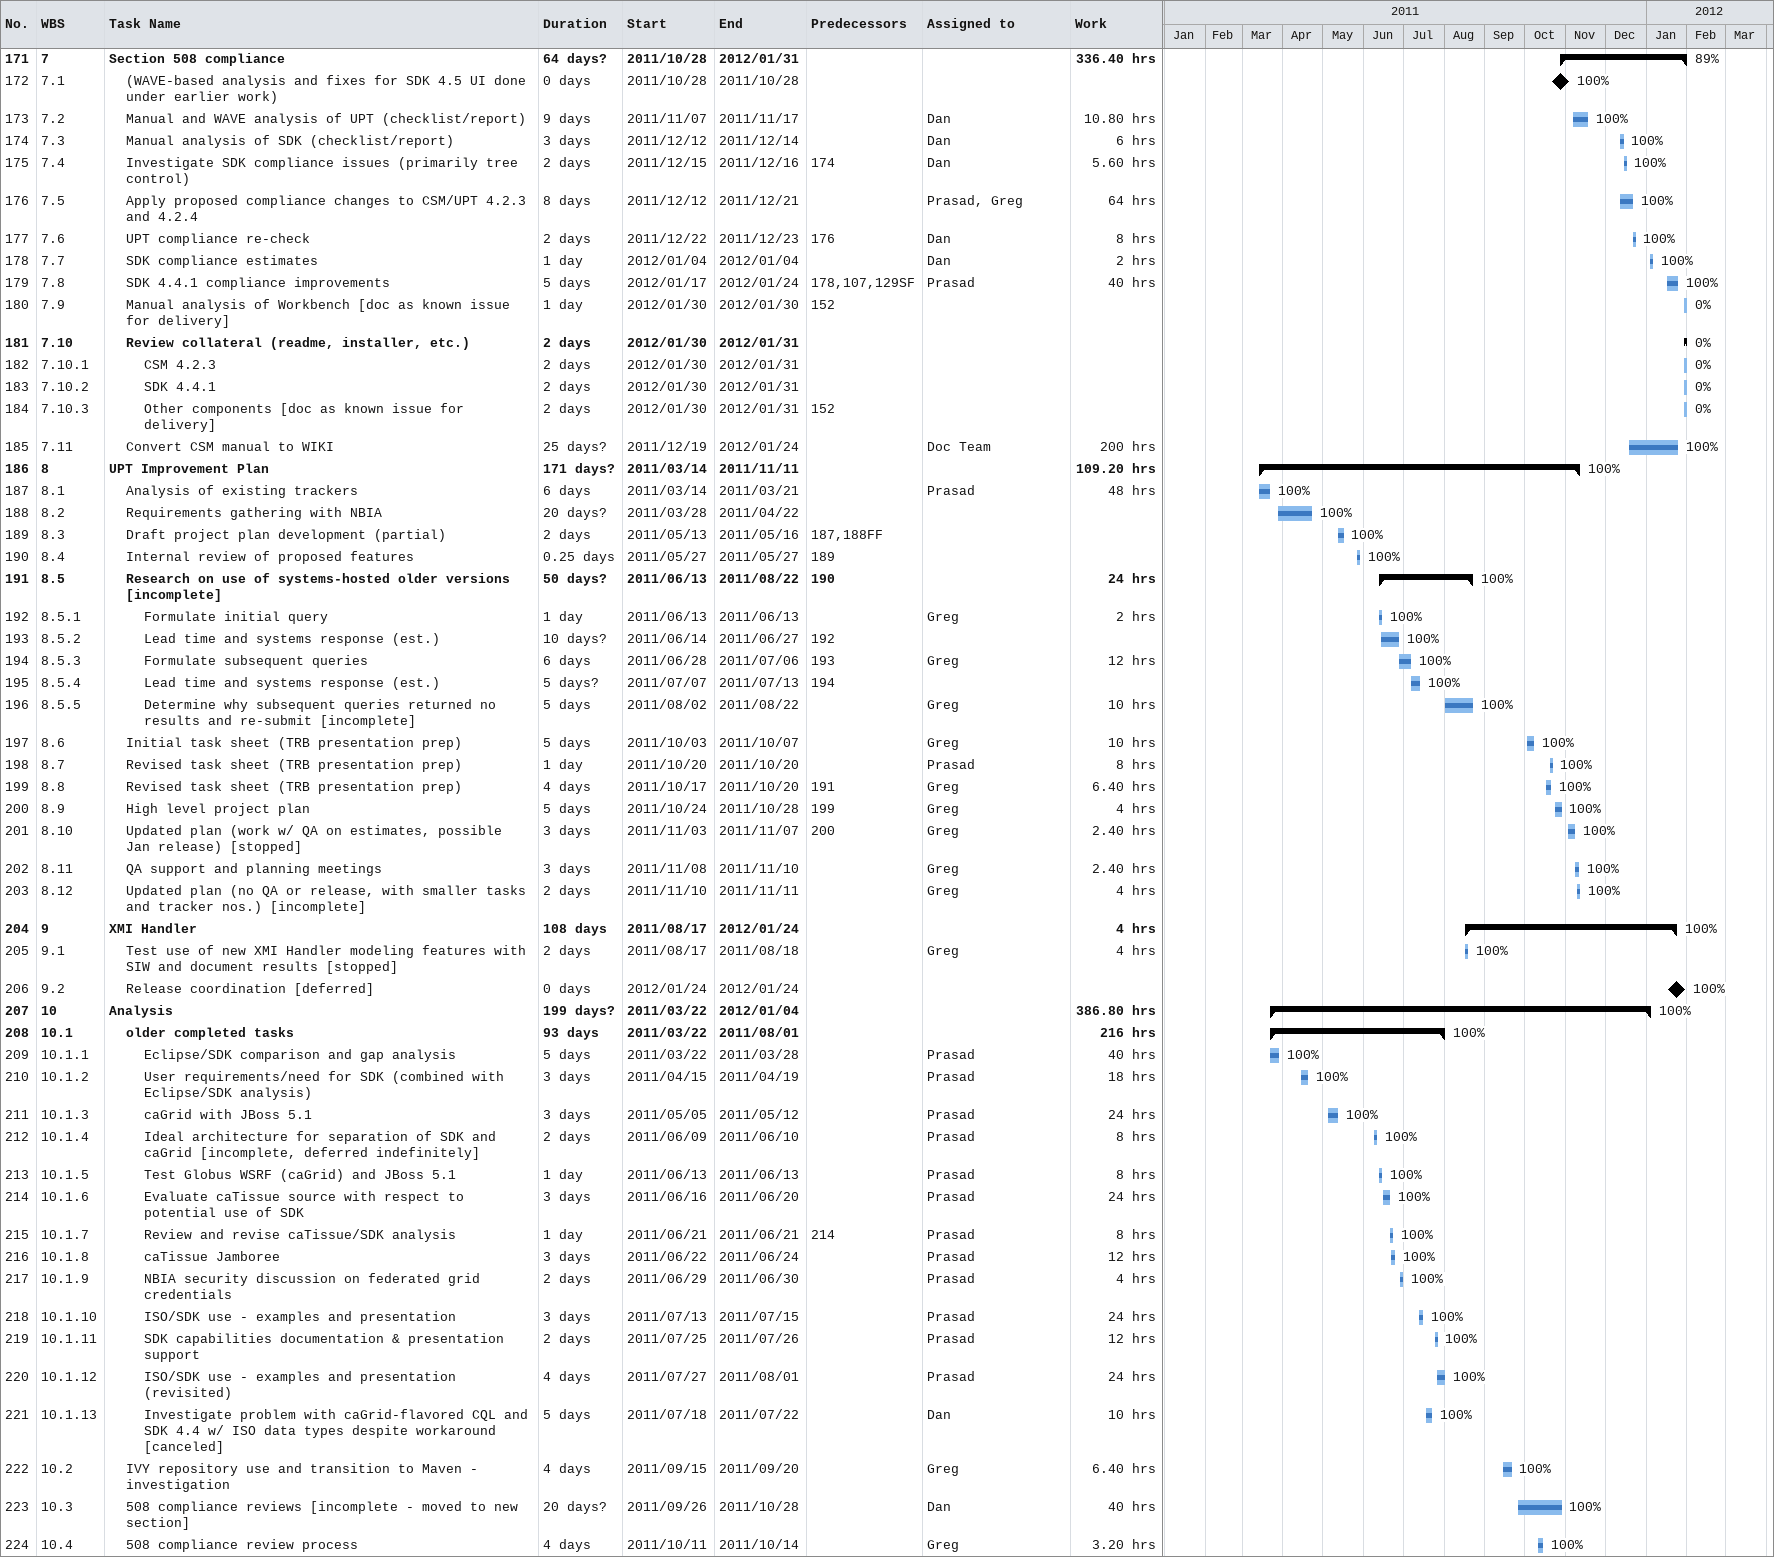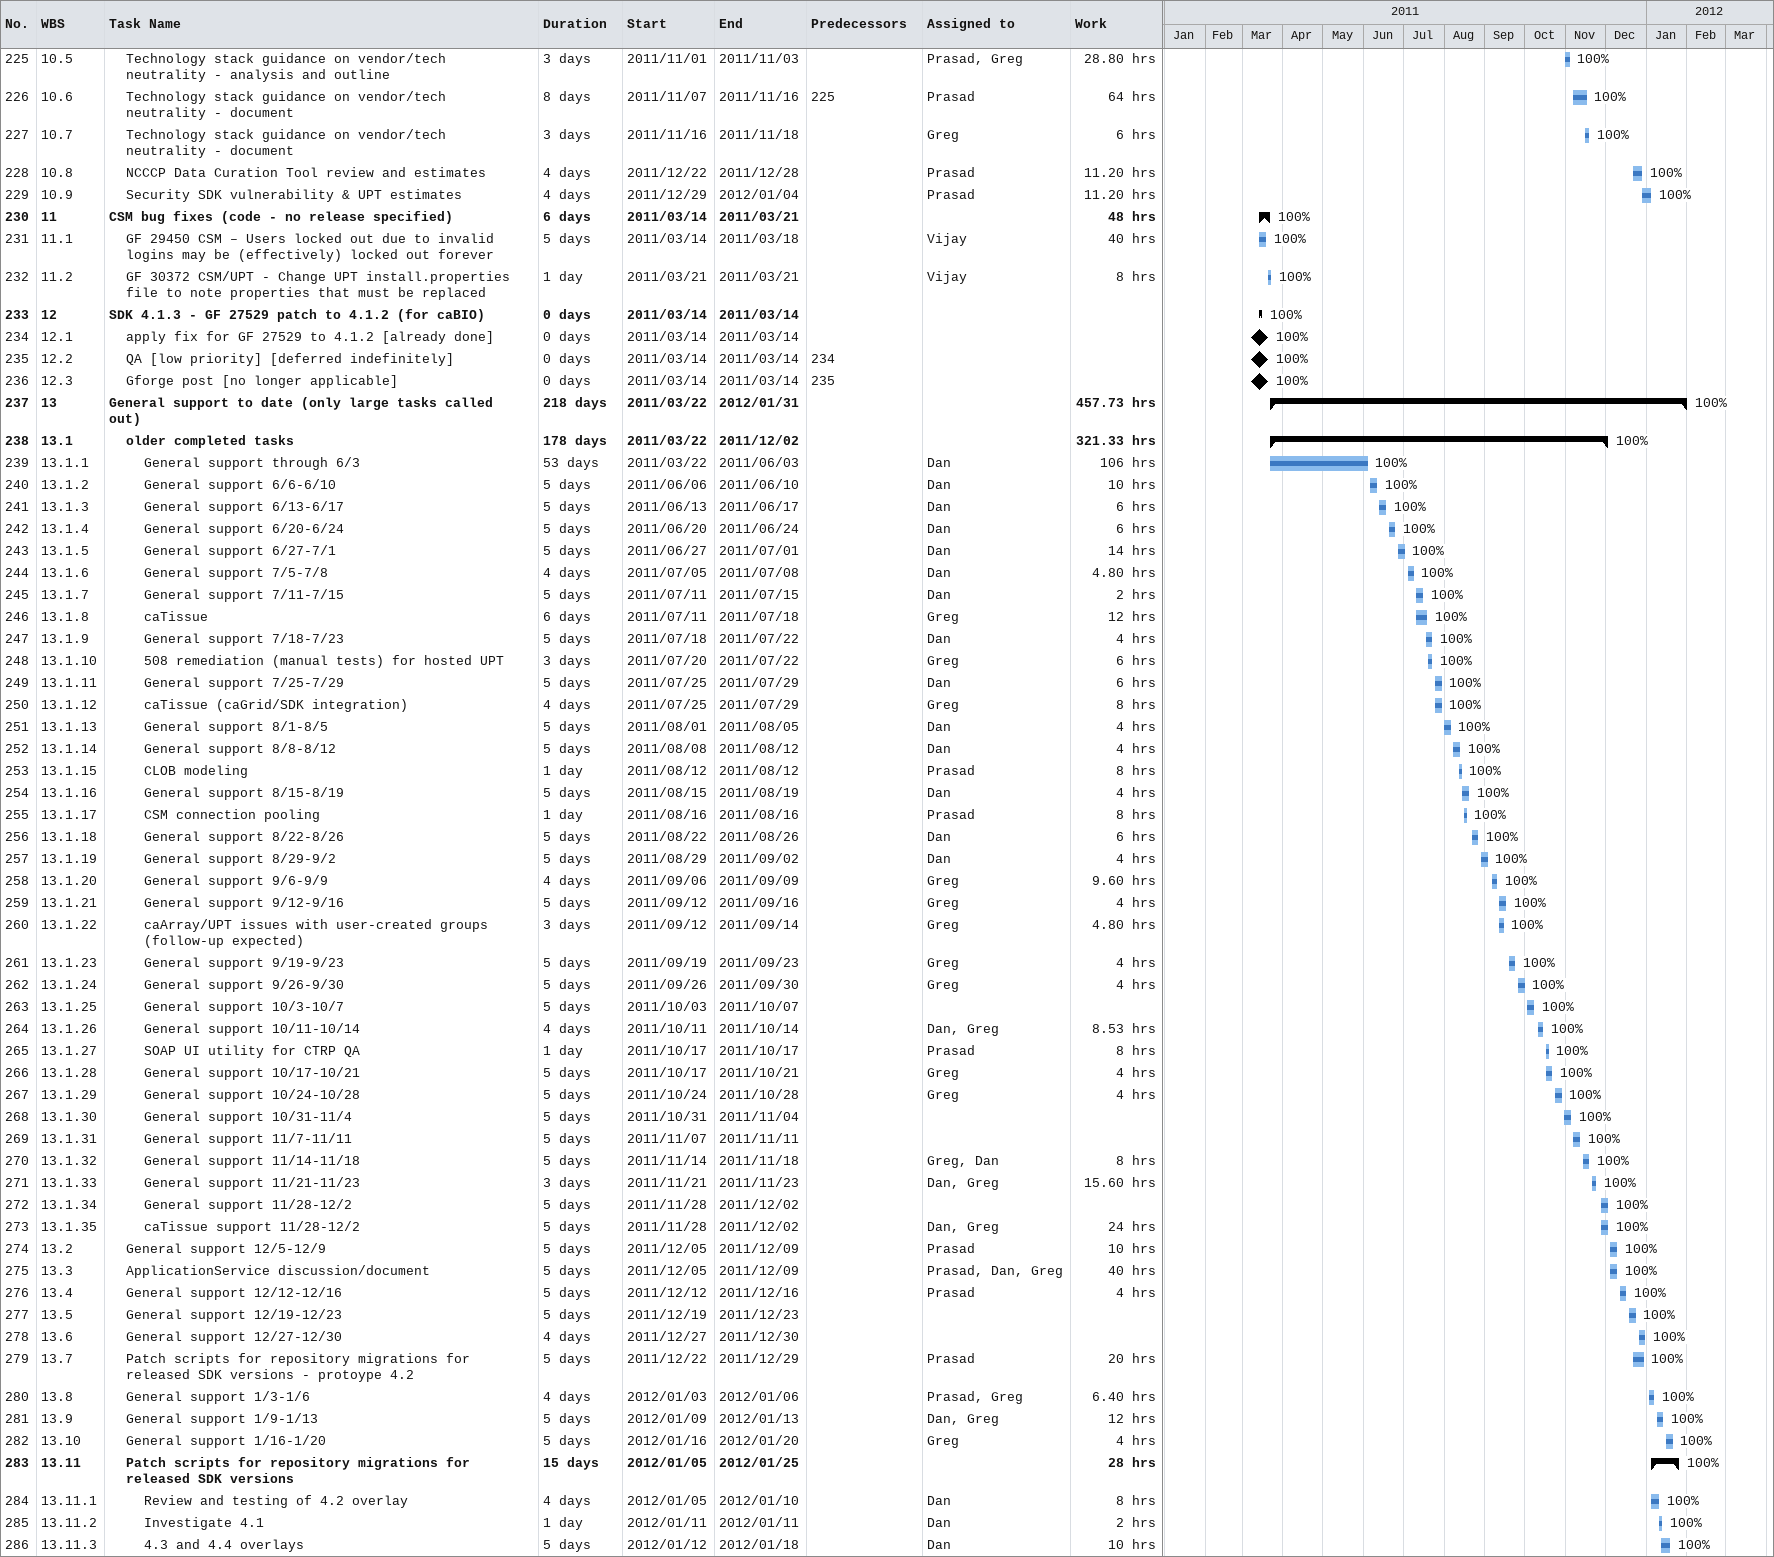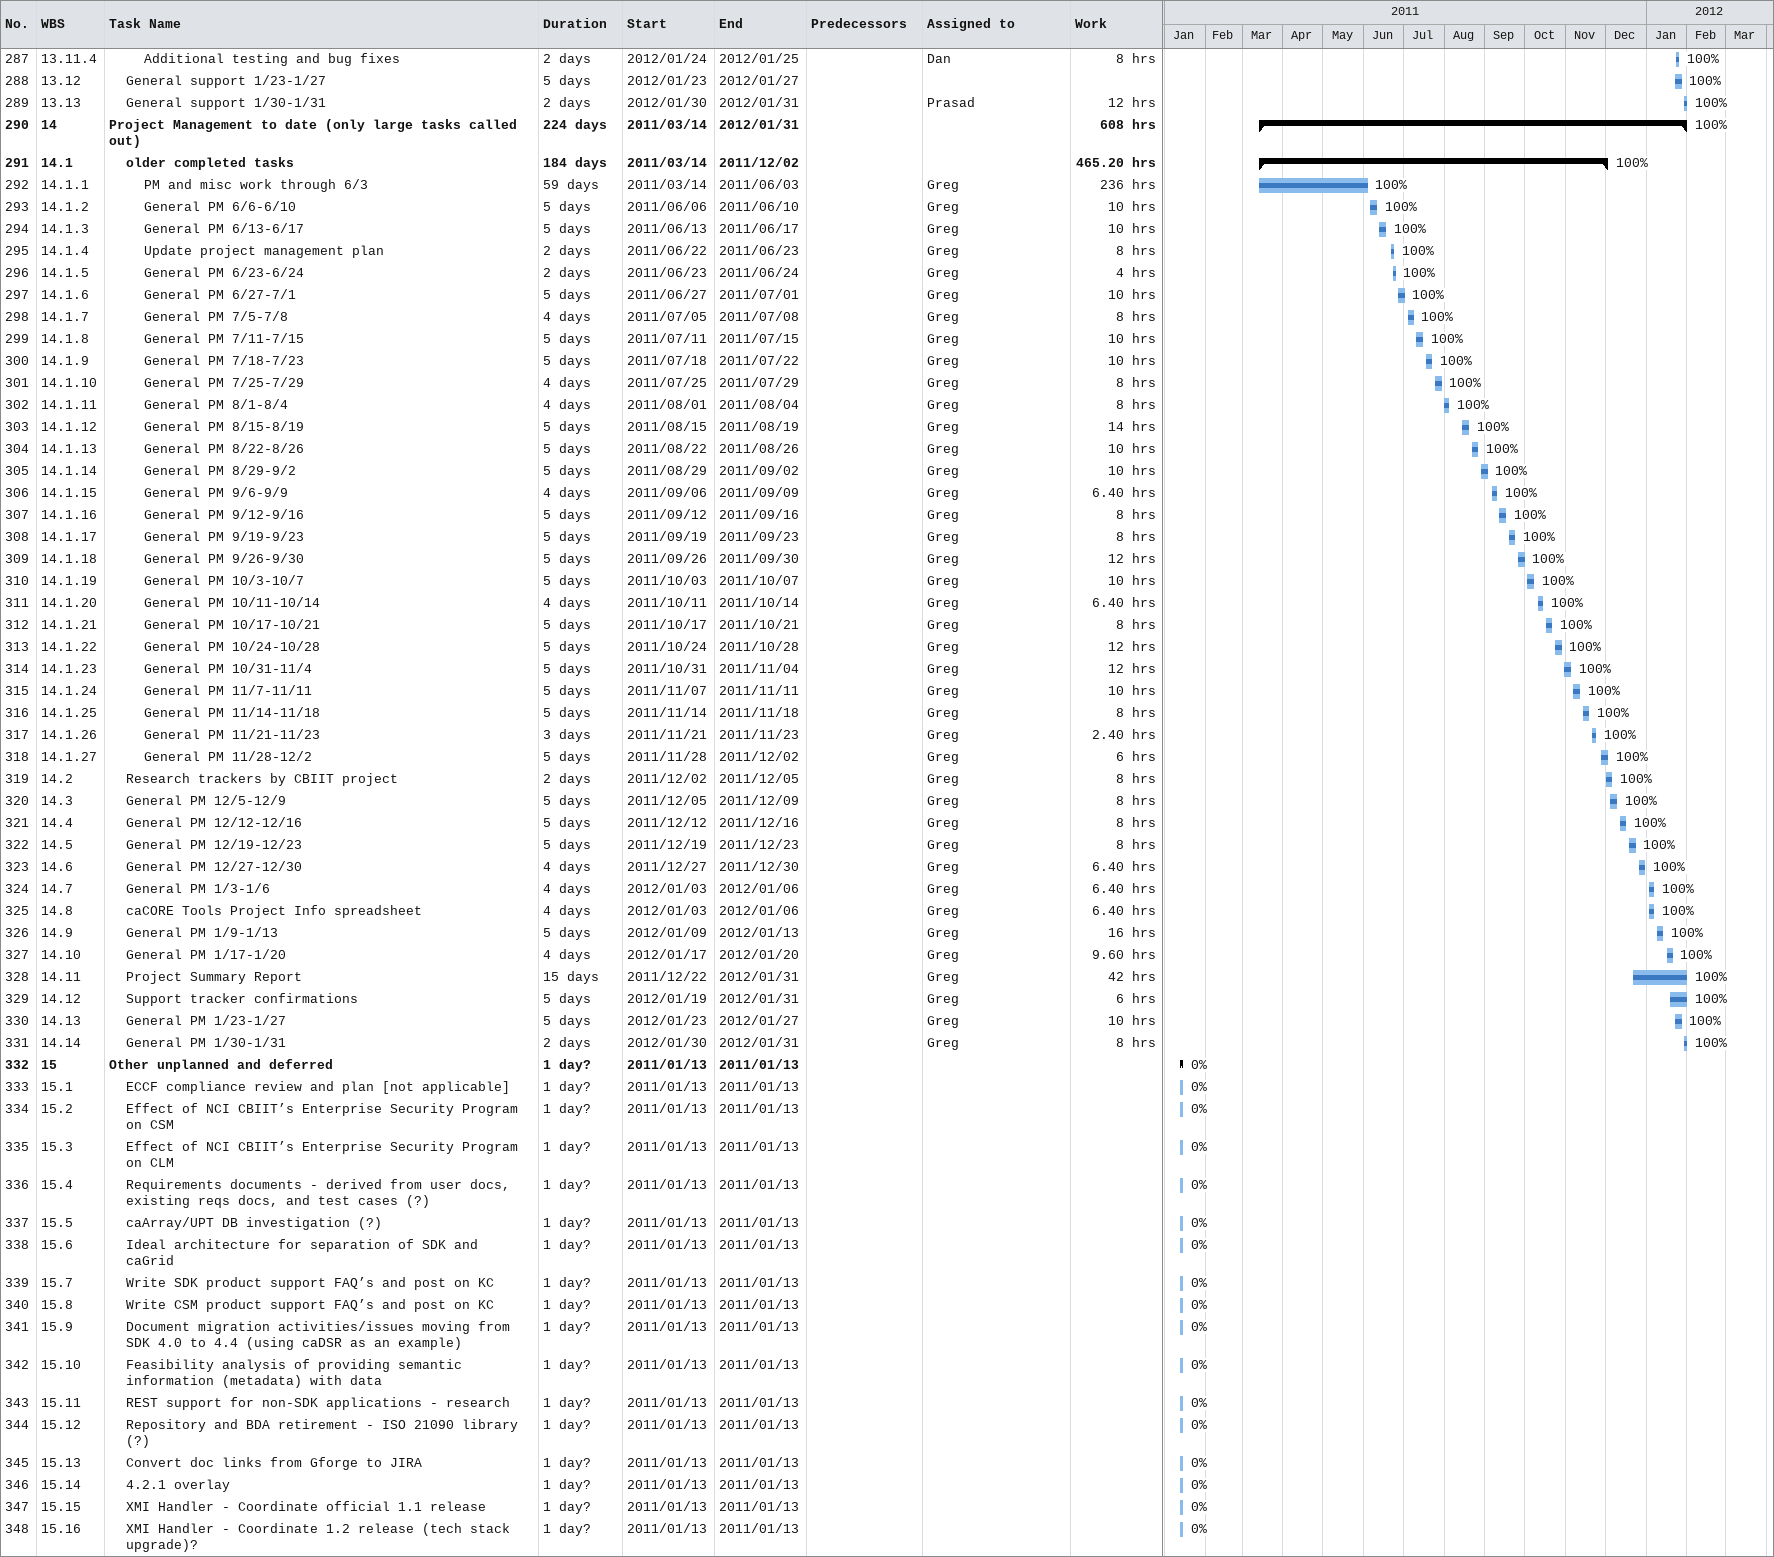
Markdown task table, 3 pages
| ID | WBS | Task | Duration | Start | Finish | Predecessors | Resources | % complete | Work (h) |
|---|---|---|---|---|---|---|---|---|---|
| 171 | 7 | **Section 508 compliance** | 64d? | 2011-10-28 | 2012-01-31 |  |  | 89 | 336.40 |
| 172 | 7.1 | (WAVE-based analysis and fixes for SDK 4.5 UI done under earlier work) | 0d | 2011-10-28 | 2011-10-28 |  |  | 100 |  |
| 173 | 7.2 | Manual and WAVE analysis of UPT (checklist/report) | 9d | 2011-11-07 | 2011-11-17 |  | Dan | 100 | 10.80 |
| 174 | 7.3 | Manual analysis of SDK (checklist/report) | 3d | 2011-12-12 | 2011-12-14 |  | Dan | 100 | 6 |
| 175 | 7.4 | Investigate SDK compliance issues (primarily tree control) | 2d | 2011-12-15 | 2011-12-16 | 174 | Dan | 100 | 5.60 |
| 176 | 7.5 | Apply proposed compliance changes to CSM/UPT 4.2.3 and 4.2.4 | 8d | 2011-12-12 | 2011-12-21 |  | Prasad, Greg | 100 | 64 |
| 177 | 7.6 | UPT compliance re-check | 2d | 2011-12-22 | 2011-12-23 | 176 | Dan | 100 | 8 |
| 178 | 7.7 | SDK compliance estimates | 1d | 2012-01-04 | 2012-01-04 |  | Dan | 100 | 2 |
| 179 | 7.8 | SDK 4.4.1 compliance improvements | 5d | 2012-01-17 | 2012-01-24 | 178, 107, 129SF | Prasad | 100 | 40 |
| 180 | 7.9 | Manual analysis of Workbench [doc as known issue for delivery] | 1d | 2012-01-30 | 2012-01-30 | 152 |  | 0 |  |
| 181 | 7.10 | **Review collateral (readme, installer, etc.)** | 2d | 2012-01-30 | 2012-01-31 |  |  | 0 |  |
| 182 | 7.10.1 | CSM 4.2.3 | 2d | 2012-01-30 | 2012-01-31 |  |  | 0 |  |
| 183 | 7.10.2 | SDK 4.4.1 | 2d | 2012-01-30 | 2012-01-31 |  |  | 0 |  |
| 184 | 7.10.3 | Other components [doc as known issue for delivery] | 2d | 2012-01-30 | 2012-01-31 | 152 |  | 0 |  |
| 185 | 7.11 | Convert CSM manual to WIKI | 25d? | 2011-12-19 | 2012-01-24 |  | Doc Team | 100 | 200 |
| 186 | 8 | **UPT Improvement Plan** | 171d? | 2011-03-14 | 2011-11-11 |  |  | 100 | 109.20 |
| 187 | 8.1 | Analysis of existing trackers | 6d | 2011-03-14 | 2011-03-21 |  | Prasad | 100 | 48 |
| 188 | 8.2 | Requirements gathering with NBIA | 20d? | 2011-03-28 | 2011-04-22 |  |  | 100 |  |
| 189 | 8.3 | Draft project plan development (partial) | 2d | 2011-05-13 | 2011-05-16 | 187, 188FF |  | 100 |  |
| 190 | 8.4 | Internal review of proposed features | 0.25d | 2011-05-27 | 2011-05-27 | 189 |  | 100 |  |
| 191 | 8.5 | **Research on use of systems-hosted older versions [incomplete]** | 50d? | 2011-06-13 | 2011-08-22 | 190 |  | 100 | 24 |
| 192 | 8.5.1 | Formulate initial query | 1d | 2011-06-13 | 2011-06-13 |  | Greg | 100 | 2 |
| 193 | 8.5.2 | Lead time and systems response (est.) | 10d? | 2011-06-14 | 2011-06-27 | 192 |  | 100 |  |
| 194 | 8.5.3 | Formulate subsequent queries | 6d | 2011-06-28 | 2011-07-06 | 193 | Greg | 100 | 12 |
| 195 | 8.5.4 | Lead time and systems response (est.) | 5d? | 2011-07-07 | 2011-07-13 | 194 |  | 100 |  |
| 196 | 8.5.5 | Determine why subsequent queries returned no results and re-submit [incomplete] | 5d | 2011-08-02 | 2011-08-22 |  | Greg | 100 | 10 |
| 197 | 8.6 | Initial task sheet (TRB presentation prep) | 5d | 2011-10-03 | 2011-10-07 |  | Greg | 100 | 10 |
| 198 | 8.7 | Revised task sheet (TRB presentation prep) | 1d | 2011-10-20 | 2011-10-20 |  | Prasad | 100 | 8 |
| 199 | 8.8 | Revised task sheet (TRB presentation prep) | 4d | 2011-10-17 | 2011-10-20 | 191 | Greg | 100 | 6.40 |
| 200 | 8.9 | High level project plan | 5d | 2011-10-24 | 2011-10-28 | 199 | Greg | 100 | 4 |
| 201 | 8.10 | Updated plan (work w/ QA on estimates, possible Jan release) [stopped] | 3d | 2011-11-03 | 2011-11-07 | 200 | Greg | 100 | 2.40 |
| 202 | 8.11 | QA support and planning meetings | 3d | 2011-11-08 | 2011-11-10 |  | Greg | 100 | 2.40 |
| 203 | 8.12 | Updated plan (no QA or release, with smaller tasks and tracker nos.) [incomplete] | 2d | 2011-11-10 | 2011-11-11 |  | Greg | 100 | 4 |
| 204 | 9 | **XMI Handler** | 108d | 2011-08-17 | 2012-01-24 |  |  | 100 | 4 |
| 205 | 9.1 | Test use of new XMI Handler modeling features with SIW and document results [stopped] | 2d | 2011-08-17 | 2011-08-18 |  | Greg | 100 | 4 |
| 206 | 9.2 | Release coordination [deferred] | 0d | 2012-01-24 | 2012-01-24 |  |  | 100 |  |
| 207 | 10 | **Analysis** | 199d? | 2011-03-22 | 2012-01-04 |  |  | 100 | 386.80 |
| 208 | 10.1 | **older completed tasks** | 93d | 2011-03-22 | 2011-08-01 |  |  | 100 | 216 |
| 209 | 10.1.1 | Eclipse/SDK comparison and gap analysis | 5d | 2011-03-22 | 2011-03-28 |  | Prasad | 100 | 40 |
| 210 | 10.1.2 | User requirements/need for SDK (combined with Eclipse/SDK analysis) | 3d | 2011-04-15 | 2011-04-19 |  | Prasad | 100 | 18 |
| 211 | 10.1.3 | caGrid with JBoss 5.1 | 3d | 2011-05-05 | 2011-05-12 |  | Prasad | 100 | 24 |
| 212 | 10.1.4 | Ideal architecture for separation of SDK and caGrid [incomplete, deferred indefinitely] | 2d | 2011-06-09 | 2011-06-10 |  | Prasad | 100 | 8 |
| 213 | 10.1.5 | Test Globus WSRF (caGrid) and JBoss 5.1 | 1d | 2011-06-13 | 2011-06-13 |  | Prasad | 100 | 8 |
| 214 | 10.1.6 | Evaluate caTissue source with respect to potential use of SDK | 3d | 2011-06-16 | 2011-06-20 |  | Prasad | 100 | 24 |
| 215 | 10.1.7 | Review and revise caTissue/SDK analysis | 1d | 2011-06-21 | 2011-06-21 | 214 | Prasad | 100 | 8 |
| 216 | 10.1.8 | caTissue Jamboree | 3d | 2011-06-22 | 2011-06-24 |  | Prasad | 100 | 12 |
| 217 | 10.1.9 | NBIA security discussion on federated grid credentials | 2d | 2011-06-29 | 2011-06-30 |  | Prasad | 100 | 4 |
| 218 | 10.1.10 | ISO/SDK use - examples and presentation | 3d | 2011-07-13 | 2011-07-15 |  | Prasad | 100 | 24 |
| 219 | 10.1.11 | SDK capabilities documentation & presentation support | 2d | 2011-07-25 | 2011-07-26 |  | Prasad | 100 | 12 |
| 220 | 10.1.12 | ISO/SDK use - examples and presentation (revisited) | 4d | 2011-07-27 | 2011-08-01 |  | Prasad | 100 | 24 |
| 221 | 10.1.13 | Investigate problem with caGrid-flavored CQL and SDK 4.4 w/ ISO data types despite workaround [canceled] | 5d | 2011-07-18 | 2011-07-22 |  | Dan | 100 | 10 |
| 222 | 10.2 | IVY repository use and transition to Maven - investigation | 4d | 2011-09-15 | 2011-09-20 |  | Greg | 100 | 6.40 |
| 223 | 10.3 | 508 compliance reviews [incomplete - moved to new section] | 20d? | 2011-09-26 | 2011-10-28 |  | Dan | 100 | 40 |
| 224 | 10.4 | 508 compliance review process | 4d | 2011-10-11 | 2011-10-14 |  | Greg | 100 | 3.20 |
| 225 | 10.5 | Technology stack guidance on vendor/tech neutrality - analysis and outline | 3d | 2011-11-01 | 2011-11-03 |  | Prasad, Greg | 100 | 28.80 |
| 226 | 10.6 | Technology stack guidance on vendor/tech neutrality - document | 8d | 2011-11-07 | 2011-11-16 | 225 | Prasad | 100 | 64 |
| 227 | 10.7 | Technology stack guidance on vendor/tech neutrality - document | 3d | 2011-11-16 | 2011-11-18 |  | Greg | 100 | 6 |
| 228 | 10.8 | NCCCP Data Curation Tool review and estimates | 4d | 2011-12-22 | 2011-12-28 |  | Prasad | 100 | 11.20 |
| 229 | 10.9 | Security SDK vulnerability & UPT estimates | 4d | 2011-12-29 | 2012-01-04 |  | Prasad | 100 | 11.20 |
| 230 | 11 | **CSM bug fixes (code - no release specified)** | 6d | 2011-03-14 | 2011-03-21 |  |  | 100 | 48 |
| 231 | 11.1 | GF 29450 CSM – Users locked out due to invalid logins may be (effectively) locked out forever | 5d | 2011-03-14 | 2011-03-18 |  | Vijay | 100 | 40 |
| 232 | 11.2 | GF 30372 CSM/UPT - Change UPT install.properties file to note properties that must be replaced | 1d | 2011-03-21 | 2011-03-21 |  | Vijay | 100 | 8 |
| 233 | 12 | **SDK 4.1.3 - GF 27529 patch to 4.1.2 (for caBIO)** | 0d | 2011-03-14 | 2011-03-14 |  |  | 100 |  |
| 234 | 12.1 | apply fix for GF 27529 to 4.1.2 [already done] | 0d | 2011-03-14 | 2011-03-14 |  |  | 100 |  |
| 235 | 12.2 | QA [low priority] [deferred indefinitely] | 0d | 2011-03-14 | 2011-03-14 | 234 |  | 100 |  |
| 236 | 12.3 | Gforge post [no longer applicable] | 0d | 2011-03-14 | 2011-03-14 | 235 |  | 100 |  |
| 237 | 13 | **General support to date (only large tasks called out)** | 218d | 2011-03-22 | 2012-01-31 |  |  | 100 | 457.73 |
| 238 | 13.1 | **older completed tasks** | 178d | 2011-03-22 | 2011-12-02 |  |  | 100 | 321.33 |
| 239 | 13.1.1 | General support through 6/3 | 53d | 2011-03-22 | 2011-06-03 |  | Dan | 100 | 106 |
| 240 | 13.1.2 | General support 6/6-6/10 | 5d | 2011-06-06 | 2011-06-10 |  | Dan | 100 | 10 |
| 241 | 13.1.3 | General support 6/13-6/17 | 5d | 2011-06-13 | 2011-06-17 |  | Dan | 100 | 6 |
| 242 | 13.1.4 | General support 6/20-6/24 | 5d | 2011-06-20 | 2011-06-24 |  | Dan | 100 | 6 |
| 243 | 13.1.5 | General support 6/27-7/1 | 5d | 2011-06-27 | 2011-07-01 |  | Dan | 100 | 14 |
| 244 | 13.1.6 | General support 7/5-7/8 | 4d | 2011-07-05 | 2011-07-08 |  | Dan | 100 | 4.80 |
| 245 | 13.1.7 | General support 7/11-7/15 | 5d | 2011-07-11 | 2011-07-15 |  | Dan | 100 | 2 |
| 246 | 13.1.8 | caTissue | 6d | 2011-07-11 | 2011-07-18 |  | Greg | 100 | 12 |
| 247 | 13.1.9 | General support 7/18-7/23 | 5d | 2011-07-18 | 2011-07-22 |  | Dan | 100 | 4 |
| 248 | 13.1.10 | 508 remediation (manual tests) for hosted UPT | 3d | 2011-07-20 | 2011-07-22 |  | Greg | 100 | 6 |
| 249 | 13.1.11 | General support 7/25-7/29 | 5d | 2011-07-25 | 2011-07-29 |  | Dan | 100 | 6 |
| 250 | 13.1.12 | caTissue (caGrid/SDK integration) | 4d | 2011-07-25 | 2011-07-29 |  | Greg | 100 | 8 |
| 251 | 13.1.13 | General support 8/1-8/5 | 5d | 2011-08-01 | 2011-08-05 |  | Dan | 100 | 4 |
| 252 | 13.1.14 | General support 8/8-8/12 | 5d | 2011-08-08 | 2011-08-12 |  | Dan | 100 | 4 |
| 253 | 13.1.15 | CLOB modeling | 1d | 2011-08-12 | 2011-08-12 |  | Prasad | 100 | 8 |
| 254 | 13.1.16 | General support 8/15-8/19 | 5d | 2011-08-15 | 2011-08-19 |  | Dan | 100 | 4 |
| 255 | 13.1.17 | CSM connection pooling | 1d | 2011-08-16 | 2011-08-16 |  | Prasad | 100 | 8 |
| 256 | 13.1.18 | General support 8/22-8/26 | 5d | 2011-08-22 | 2011-08-26 |  | Dan | 100 | 6 |
| 257 | 13.1.19 | General support 8/29-9/2 | 5d | 2011-08-29 | 2011-09-02 |  | Dan | 100 | 4 |
| 258 | 13.1.20 | General support 9/6-9/9 | 4d | 2011-09-06 | 2011-09-09 |  | Greg | 100 | 9.60 |
| 259 | 13.1.21 | General support 9/12-9/16 | 5d | 2011-09-12 | 2011-09-16 |  | Greg | 100 | 4 |
| 260 | 13.1.22 | caArray/UPT issues with user-created groups (follow-up expected) | 3d | 2011-09-12 | 2011-09-14 |  | Greg | 100 | 4.80 |
| 261 | 13.1.23 | General support 9/19-9/23 | 5d | 2011-09-19 | 2011-09-23 |  | Greg | 100 | 4 |
| 262 | 13.1.24 | General support 9/26-9/30 | 5d | 2011-09-26 | 2011-09-30 |  | Greg | 100 | 4 |
| 263 | 13.1.25 | General support 10/3-10/7 | 5d | 2011-10-03 | 2011-10-07 |  |  | 100 |  |
| 264 | 13.1.26 | General support 10/11-10/14 | 4d | 2011-10-11 | 2011-10-14 |  | Dan, Greg | 100 | 8.53 |
| 265 | 13.1.27 | SOAP UI utility for CTRP QA | 1d | 2011-10-17 | 2011-10-17 |  | Prasad | 100 | 8 |
| 266 | 13.1.28 | General support 10/17-10/21 | 5d | 2011-10-17 | 2011-10-21 |  | Greg | 100 | 4 |
| 267 | 13.1.29 | General support 10/24-10/28 | 5d | 2011-10-24 | 2011-10-28 |  | Greg | 100 | 4 |
| 268 | 13.1.30 | General support 10/31-11/4 | 5d | 2011-10-31 | 2011-11-04 |  |  | 100 |  |
| 269 | 13.1.31 | General support 11/7-11/11 | 5d | 2011-11-07 | 2011-11-11 |  |  | 100 |  |
| 270 | 13.1.32 | General support 11/14-11/18 | 5d | 2011-11-14 | 2011-11-18 |  | Greg, Dan | 100 | 8 |
| 271 | 13.1.33 | General support 11/21-11/23 | 3d | 2011-11-21 | 2011-11-23 |  | Dan, Greg | 100 | 15.60 |
| 272 | 13.1.34 | General support 11/28-12/2 | 5d | 2011-11-28 | 2011-12-02 |  |  | 100 |  |
| 273 | 13.1.35 | caTissue support 11/28-12/2 | 5d | 2011-11-28 | 2011-12-02 |  | Dan, Greg | 100 | 24 |
| 274 | 13.2 | General support 12/5-12/9 | 5d | 2011-12-05 | 2011-12-09 |  | Prasad | 100 | 10 |
| 275 | 13.3 | ApplicationService discussion/document | 5d | 2011-12-05 | 2011-12-09 |  | Prasad, Dan, Greg | 100 | 40 |
| 276 | 13.4 | General support 12/12-12/16 | 5d | 2011-12-12 | 2011-12-16 |  | Prasad | 100 | 4 |
| 277 | 13.5 | General support 12/19-12/23 | 5d | 2011-12-19 | 2011-12-23 |  |  | 100 |  |
| 278 | 13.6 | General support 12/27-12/30 | 4d | 2011-12-27 | 2011-12-30 |  |  | 100 |  |
| 279 | 13.7 | Patch scripts for repository migrations for released SDK versions - protoype 4.2 | 5d | 2011-12-22 | 2011-12-29 |  | Prasad | 100 | 20 |
| 280 | 13.8 | General support 1/3-1/6 | 4d | 2012-01-03 | 2012-01-06 |  | Prasad, Greg | 100 | 6.40 |
| 281 | 13.9 | General support 1/9-1/13 | 5d | 2012-01-09 | 2012-01-13 |  | Dan, Greg | 100 | 12 |
| 282 | 13.10 | General support 1/16-1/20 | 5d | 2012-01-16 | 2012-01-20 |  | Greg | 100 | 4 |
| 283 | 13.11 | **Patch scripts for repository migrations for released SDK versions** | 15d | 2012-01-05 | 2012-01-25 |  |  | 100 | 28 |
| 284 | 13.11.1 | Review and testing of 4.2 overlay | 4d | 2012-01-05 | 2012-01-10 |  | Dan | 100 | 8 |
| 285 | 13.11.2 | Investigate 4.1 | 1d | 2012-01-11 | 2012-01-11 |  | Dan | 100 | 2 |
| 286 | 13.11.3 | 4.3 and 4.4 overlays | 5d | 2012-01-12 | 2012-01-18 |  | Dan | 100 | 10 |
| 287 | 13.11.4 | Additional testing and bug fixes | 2d | 2012-01-24 | 2012-01-25 |  | Dan | 100 | 8 |
| 288 | 13.12 | General support 1/23-1/27 | 5d | 2012-01-23 | 2012-01-27 |  |  | 100 |  |
| 289 | 13.13 | General support 1/30-1/31 | 2d | 2012-01-30 | 2012-01-31 |  | Prasad | 100 | 12 |
| 290 | 14 | **Project Management to date (only large tasks called out)** | 224d | 2011-03-14 | 2012-01-31 |  |  | 100 | 608 |
| 291 | 14.1 | **older completed tasks** | 184d | 2011-03-14 | 2011-12-02 |  |  | 100 | 465.20 |
| 292 | 14.1.1 | PM and misc work through 6/3 | 59d | 2011-03-14 | 2011-06-03 |  | Greg | 100 | 236 |
| 293 | 14.1.2 | General PM 6/6-6/10 | 5d | 2011-06-06 | 2011-06-10 |  | Greg | 100 | 10 |
| 294 | 14.1.3 | General PM 6/13-6/17 | 5d | 2011-06-13 | 2011-06-17 |  | Greg | 100 | 10 |
| 295 | 14.1.4 | Update project management plan | 2d | 2011-06-22 | 2011-06-23 |  | Greg | 100 | 8 |
| 296 | 14.1.5 | General PM 6/23-6/24 | 2d | 2011-06-23 | 2011-06-24 |  | Greg | 100 | 4 |
| 297 | 14.1.6 | General PM 6/27-7/1 | 5d | 2011-06-27 | 2011-07-01 |  | Greg | 100 | 10 |
| 298 | 14.1.7 | General PM 7/5-7/8 | 4d | 2011-07-05 | 2011-07-08 |  | Greg | 100 | 8 |
| 299 | 14.1.8 | General PM 7/11-7/15 | 5d | 2011-07-11 | 2011-07-15 |  | Greg | 100 | 10 |
| 300 | 14.1.9 | General PM 7/18-7/23 | 5d | 2011-07-18 | 2011-07-22 |  | Greg | 100 | 10 |
| 301 | 14.1.10 | General PM 7/25-7/29 | 4d | 2011-07-25 | 2011-07-29 |  | Greg | 100 | 8 |
| 302 | 14.1.11 | General PM 8/1-8/4 | 4d | 2011-08-01 | 2011-08-04 |  | Greg | 100 | 8 |
| 303 | 14.1.12 | General PM 8/15-8/19 | 5d | 2011-08-15 | 2011-08-19 |  | Greg | 100 | 14 |
| 304 | 14.1.13 | General PM 8/22-8/26 | 5d | 2011-08-22 | 2011-08-26 |  | Greg | 100 | 10 |
| 305 | 14.1.14 | General PM 8/29-9/2 | 5d | 2011-08-29 | 2011-09-02 |  | Greg | 100 | 10 |
| 306 | 14.1.15 | General PM 9/6-9/9 | 4d | 2011-09-06 | 2011-09-09 |  | Greg | 100 | 6.40 |
| 307 | 14.1.16 | General PM 9/12-9/16 | 5d | 2011-09-12 | 2011-09-16 |  | Greg | 100 | 8 |
| 308 | 14.1.17 | General PM 9/19-9/23 | 5d | 2011-09-19 | 2011-09-23 |  | Greg | 100 | 8 |
| 309 | 14.1.18 | General PM 9/26-9/30 | 5d | 2011-09-26 | 2011-09-30 |  | Greg | 100 | 12 |
| 310 | 14.1.19 | General PM 10/3-10/7 | 5d | 2011-10-03 | 2011-10-07 |  | Greg | 100 | 10 |
| 311 | 14.1.20 | General PM 10/11-10/14 | 4d | 2011-10-11 | 2011-10-14 |  | Greg | 100 | 6.40 |
| 312 | 14.1.21 | General PM 10/17-10/21 | 5d | 2011-10-17 | 2011-10-21 |  | Greg | 100 | 8 |
| 313 | 14.1.22 | General PM 10/24-10/28 | 5d | 2011-10-24 | 2011-10-28 |  | Greg | 100 | 12 |
| 314 | 14.1.23 | General PM 10/31-11/4 | 5d | 2011-10-31 | 2011-11-04 |  | Greg | 100 | 12 |
| 315 | 14.1.24 | General PM 11/7-11/11 | 5d | 2011-11-07 | 2011-11-11 |  | Greg | 100 | 10 |
| 316 | 14.1.25 | General PM 11/14-11/18 | 5d | 2011-11-14 | 2011-11-18 |  | Greg | 100 | 8 |
| 317 | 14.1.26 | General PM 11/21-11/23 | 3d | 2011-11-21 | 2011-11-23 |  | Greg | 100 | 2.40 |
| 318 | 14.1.27 | General PM 11/28-12/2 | 5d | 2011-11-28 | 2011-12-02 |  | Greg | 100 | 6 |
| 319 | 14.2 | Research trackers by CBIIT project | 2d | 2011-12-02 | 2011-12-05 |  | Greg | 100 | 8 |
| 320 | 14.3 | General PM 12/5-12/9 | 5d | 2011-12-05 | 2011-12-09 |  | Greg | 100 | 8 |
| 321 | 14.4 | General PM 12/12-12/16 | 5d | 2011-12-12 | 2011-12-16 |  | Greg | 100 | 8 |
| 322 | 14.5 | General PM 12/19-12/23 | 5d | 2011-12-19 | 2011-12-23 |  | Greg | 100 | 8 |
| 323 | 14.6 | General PM 12/27-12/30 | 4d | 2011-12-27 | 2011-12-30 |  | Greg | 100 | 6.40 |
| 324 | 14.7 | General PM 1/3-1/6 | 4d | 2012-01-03 | 2012-01-06 |  | Greg | 100 | 6.40 |
| 325 | 14.8 | caCORE Tools Project Info spreadsheet | 4d | 2012-01-03 | 2012-01-06 |  | Greg | 100 | 6.40 |
| 326 | 14.9 | General PM 1/9-1/13 | 5d | 2012-01-09 | 2012-01-13 |  | Greg | 100 | 16 |
| 327 | 14.10 | General PM 1/17-1/20 | 4d | 2012-01-17 | 2012-01-20 |  | Greg | 100 | 9.60 |
| 328 | 14.11 | Project Summary Report | 15d | 2011-12-22 | 2012-01-31 |  | Greg | 100 | 42 |
| 329 | 14.12 | Support tracker confirmations | 5d | 2012-01-19 | 2012-01-31 |  | Greg | 100 | 6 |
| 330 | 14.13 | General PM 1/23-1/27 | 5d | 2012-01-23 | 2012-01-27 |  | Greg | 100 | 10 |
| 331 | 14.14 | General PM 1/30-1/31 | 2d | 2012-01-30 | 2012-01-31 |  | Greg | 100 | 8 |
| 332 | 15 | **Other unplanned and deferred** | 1d? | 2011-01-13 | 2011-01-13 |  |  | 0 |  |
| 333 | 15.1 | ECCF compliance review and plan [not applicable] | 1d? | 2011-01-13 | 2011-01-13 |  |  | 0 |  |
| 334 | 15.2 | Effect of NCI CBIIT’s Enterprise Security Program on CSM | 1d? | 2011-01-13 | 2011-01-13 |  |  | 0 |  |
| 335 | 15.3 | Effect of NCI CBIIT’s Enterprise Security Program on CLM | 1d? | 2011-01-13 | 2011-01-13 |  |  | 0 |  |
| 336 | 15.4 | Requirements documents - derived from user docs, existing reqs docs, and test cases (?) | 1d? | 2011-01-13 | 2011-01-13 |  |  | 0 |  |
| 337 | 15.5 | caArray/UPT DB investigation (?) | 1d? | 2011-01-13 | 2011-01-13 |  |  | 0 |  |
| 338 | 15.6 | Ideal architecture for separation of SDK and caGrid | 1d? | 2011-01-13 | 2011-01-13 |  |  | 0 |  |
| 339 | 15.7 | Write SDK product support FAQ’s and post on KC | 1d? | 2011-01-13 | 2011-01-13 |  |  | 0 |  |
| 340 | 15.8 | Write CSM product support FAQ’s and post on KC | 1d? | 2011-01-13 | 2011-01-13 |  |  | 0 |  |
| 341 | 15.9 | Document migration activities/issues moving from SDK 4.0 to 4.4 (using caDSR as an example) | 1d? | 2011-01-13 | 2011-01-13 |  |  | 0 |  |
| 342 | 15.10 | Feasibility analysis of providing semantic information (metadata) with data | 1d? | 2011-01-13 | 2011-01-13 |  |  | 0 |  |
| 343 | 15.11 | REST support for non-SDK applications - research | 1d? | 2011-01-13 | 2011-01-13 |  |  | 0 |  |
| 344 | 15.12 | Repository and BDA retirement - ISO 21090 library (?) | 1d? | 2011-01-13 | 2011-01-13 |  |  | 0 |  |
| 345 | 15.13 | Convert doc links from Gforge to JIRA | 1d? | 2011-01-13 | 2011-01-13 |  |  | 0 |  |
| 346 | 15.14 | 4.2.1 overlay | 1d? | 2011-01-13 | 2011-01-13 |  |  | 0 |  |
| 347 | 15.15 | XMI Handler - Coordinate official 1.1 release | 1d? | 2011-01-13 | 2011-01-13 |  |  | 0 |  |
| 348 | 15.16 | XMI Handler - Coordinate 1.2 release (tech stack upgrade)? | 1d? | 2011-01-13 | 2011-01-13 |  |  | 0 |  |
